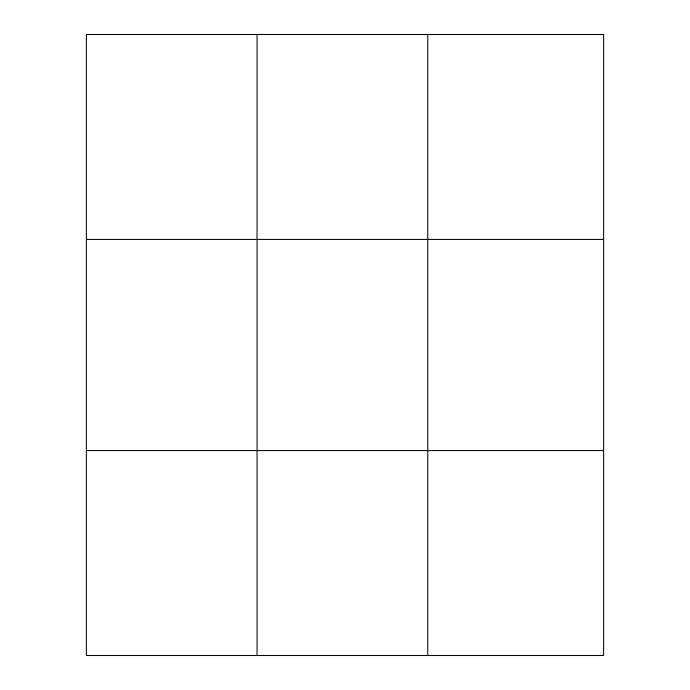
<?xml version="1.0" encoding="UTF-8"?>
<svg xmlns="http://www.w3.org/2000/svg" width="690" height="690" viewBox="0 0 690 690"><rect width="100%" height="100%" fill="white"/><g stroke="black" fill="none" stroke-linecap="round" stroke-linejoin="round"><path stroke-width="1.03" d="M257.068 34.5L257.068 655.5M427.757 34.5L427.757 655.5M86.388 239.43L603.612 239.43M86.388 450.57L603.612 450.57M603.612 34.5L603.612 655.5L86.388 655.5L86.388 34.5L603.612 34.5"/></g></svg>
